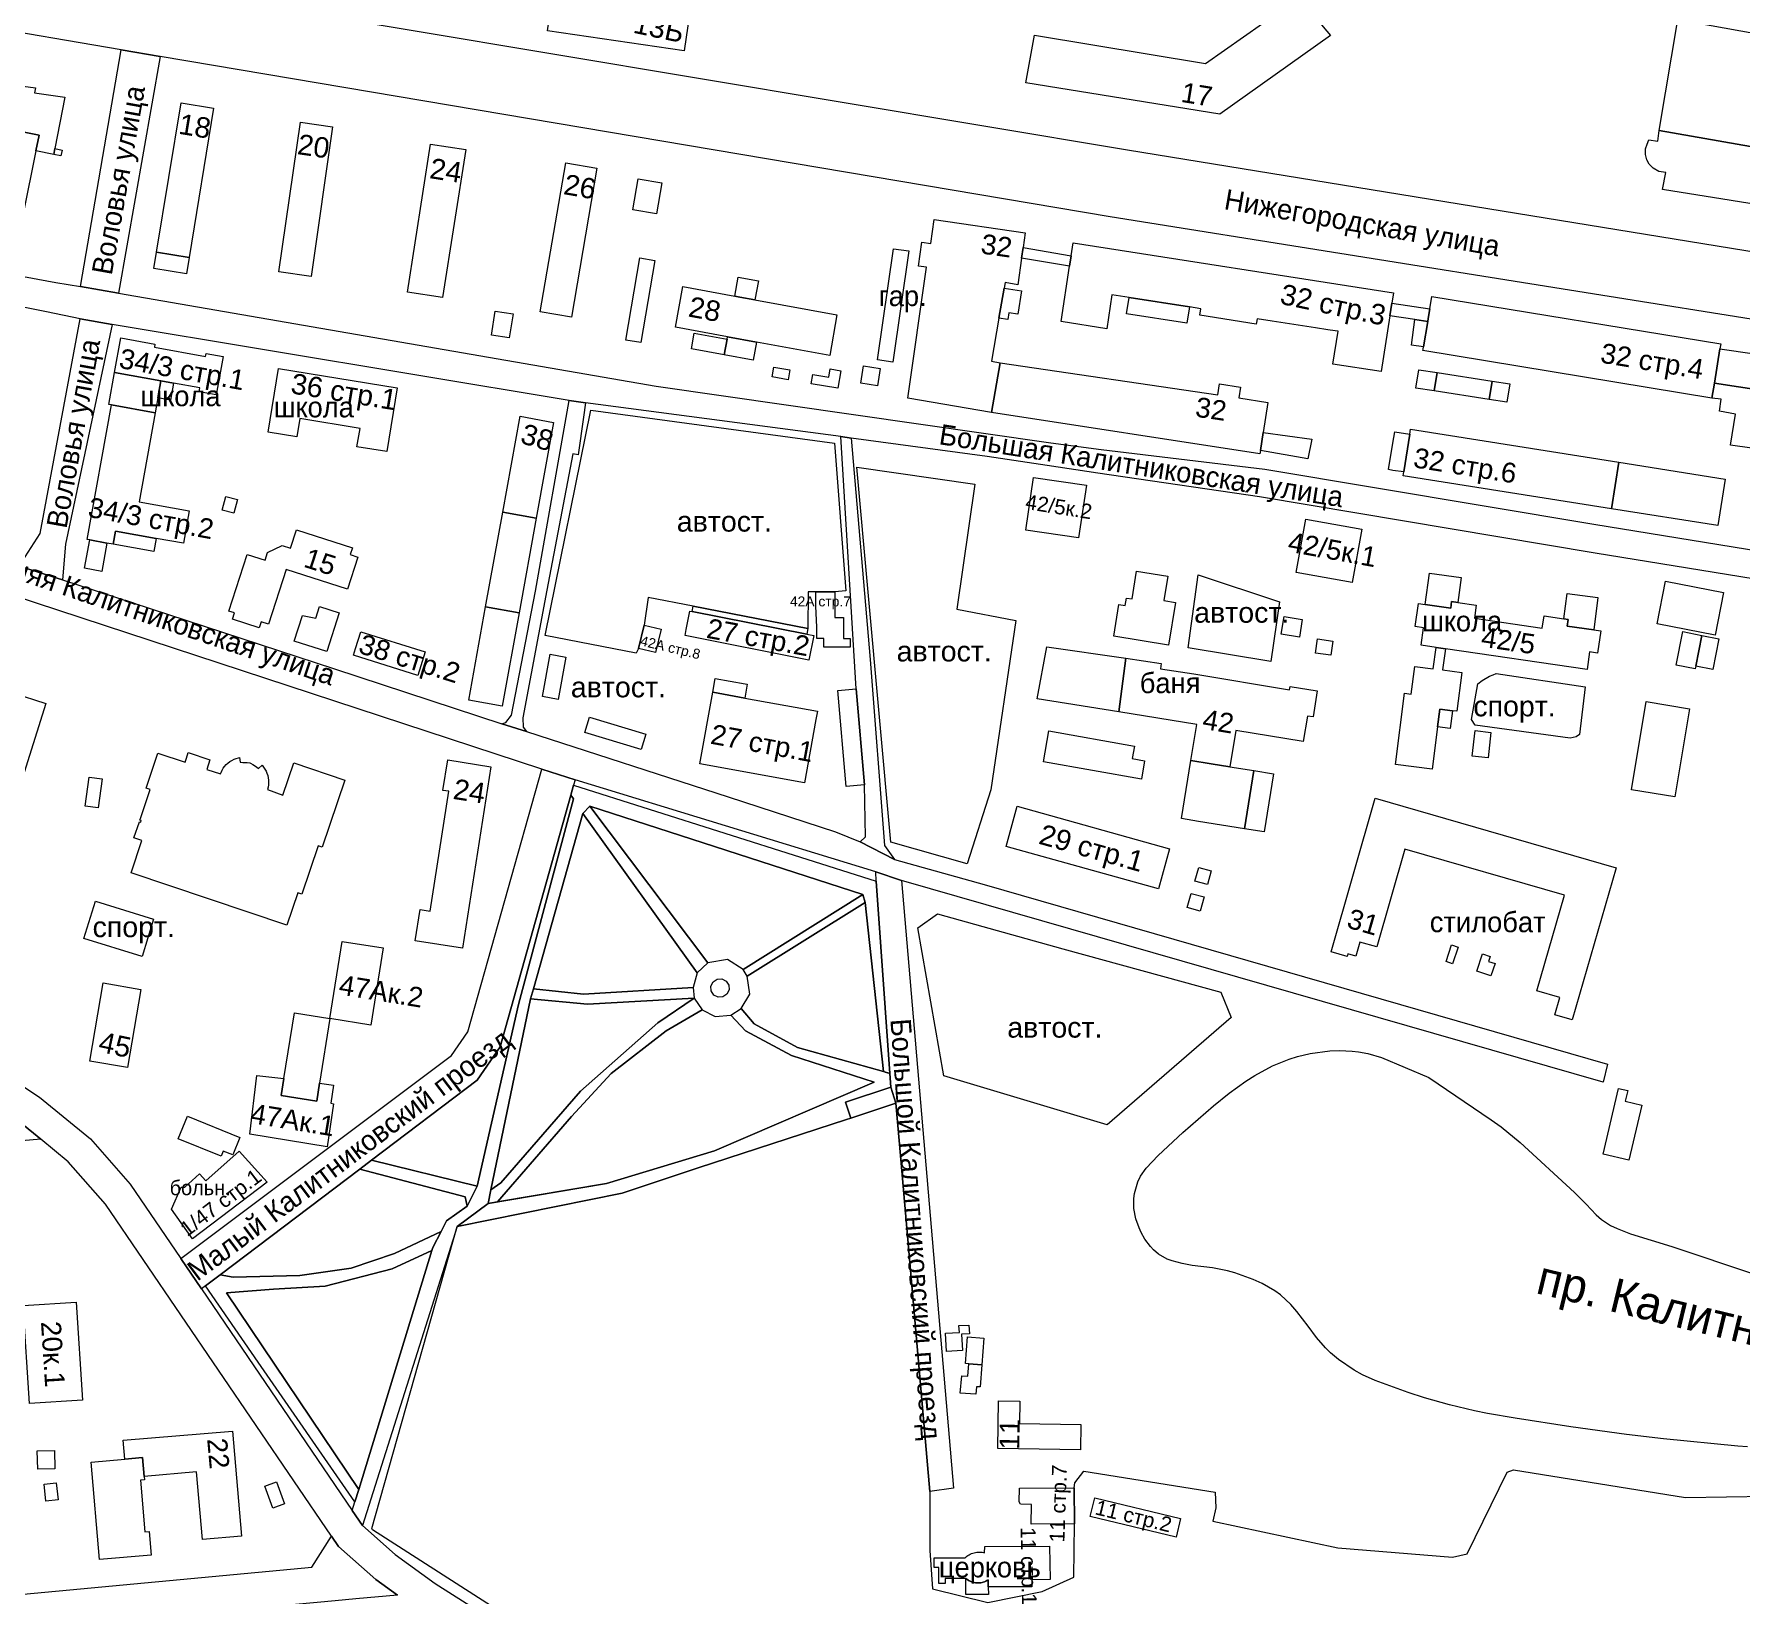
# Model space of a CAD drawing. Header units: metres. Extents: x 9999 to 15101, y 6965 to 11034.
# Drawn here: x 11639 to 12241, y 7349 to 7899 of the extents above; entities that cross this region are included whole.
import ezdxf
from ezdxf.enums import TextEntityAlignment as Align

# ---------------------------------------------------------------- set-up
doc = ezdxf.new("R2010")
doc.units = ezdxf.units.M
doc.header["$MEASUREMENT"] = 0
for name, color, linetype, lineweight in [('Слой 11', 7, 'Continuous', 0), ('Слой 14', 7, 'Continuous', 0), ('Слой 25', 7, 'Continuous', 0), ('Слой 26', 7, 'Continuous', 0), ('Слой 29', 7, 'Continuous', 0), ('Слой 3', 7, 'Continuous', 0), ('Слой 32', 7, 'Continuous', 0), ('Слой 4', 7, 'Continuous', 0), ('Слой 43', 7, 'Continuous', 0), ('Слой 47', 7, 'Continuous', 0), ('Слой 5', 7, 'Continuous', 0), ('Слой 50', 7, 'Continuous', 0), ('Слой 8', 7, 'Continuous', 0), ('Слой 9', 7, 'Continuous', 0)]:
    doc.layers.add(name, color=color, linetype=linetype, lineweight=lineweight)
doc.styles.add('Style-arial', font='arial.shx')
doc.styles.add('Style-d432', font='d432.shx')
doc.styles.add('Style-p131', font='p131.shx')

msp = doc.modelspace()

# ---------------------------------------------------------------- linework, layer by layer
at = {"layer": 'Слой 11', "color": 8, "linetype": 'Continuous', "lineweight": 0, "flags": 128}
msp.add_lwpolyline([(11865.65, 7303.13), (11758.43, 7371.86), (11758.14, 7372.3), (11788.28, 7478.86), (11846.4, 7490.56), (11873.28, 7499.52), (11925.55, 7516.53), (11927.06, 7517.03), (11942.9, 7522.38), (11944.25, 7507.85), (11954.91, 7385.37), (11954.94, 7364.6), (11955.84, 7351.04), (11975.36, 7346.24), (11994.56, 7350.08), (12005.76, 7355.2), (12005.92, 7373.99), (12005.82, 7386.72), (12006.08, 7388.48), (12009.22, 7392.61), (12055.59, 7385.14), (12055.85, 7379.64), (12054.78, 7374.93), (12098.85, 7365.54), (12139.27, 7362.21), (12144.49, 7363.46), (12158.54, 7392.23), (12160.83, 7393.06), (12221.46, 7383.28), (12250.34, 7383.72)], dxfattribs=at)
at = {"layer": 'Слой 14', "color": 8, "linetype": 'Continuous', "lineweight": 0, "flags": 128}
for points in [[(11835.42, 7766.7), (11921.34, 7755.16), (11925.3, 7703.09), (11921.44, 7702.72), (11914.72, 7702.72), (11912.08, 7702.69), (11911.92, 7689.76), (11871.44, 7697.6), (11855.64, 7700.63), (11854.14, 7690.89), (11852.25, 7682.73), (11851.34, 7681.03), (11819.33, 7687.33), (11835.42, 7766.7)], [(11929.21, 7746.68), (11970.8, 7740.68), (11964.46, 7696.57), (11985.3, 7692.56), (11976.48, 7632.83), (11968.07, 7606.77), (11941.23, 7614.39), (11929.21, 7746.68)], [(12049.57, 7708.66), (12078.24, 7699.1), (12075.23, 7678.15), (12046.03, 7682.98), (12049.57, 7708.66)], [(12001.88, 7576.8), (12057.53, 7561.55), (12061.25, 7552.61), (12017.44, 7514.73), (11959.91, 7532.04), (11950.76, 7584.16), (11957.63, 7589.08), (12001.88, 7576.8)]]:
    msp.add_lwpolyline(points, close=True, dxfattribs=at)
at = {"layer": 'Слой 25', "color": 8, "linetype": 'Continuous', "lineweight": 0, "flags": 128}
for points in [[(12342.56, 7783.2), (12018.56, 7834.88), (12018.56, 7834.88), (11683.49, 7891.53), (11669.76, 7893.85), (11617.28, 7902.72), (11386.24, 7948.16), (11379.7, 7949.35), (11367.92, 7951.49), (11358.08, 7953.28), (11032, 8017.28), (11037.12, 8040.96), (11475.3, 7954.72), (11486.75, 7952.47), (11619.2, 7926.4), (12024.64, 7858.56), (12425.34, 7793.28)], [(11060.47, 7935.37), (11373.1, 7865.97), (11385.57, 7863.2), (11468.48, 7844.8), (11646.71, 7811.83), (11655.38, 7810.41), (11668.79, 7808.04), (11858.44, 7775.23), (11997.66, 7755.21), (12015.34, 7752.84), (12073.11, 7746), (12189.16, 7726.55), (12306.95, 7707.44)], [(12306.08, 7697.44), (12189.6, 7716.32), (12071.2, 7736.16), (12014.13, 7744.57), (11996.32, 7747.2), (11975.14, 7750.4), (11975.14, 7750.4), (11927.17, 7756.85), (11923.57, 7757.45), (11833.46, 7769.33), (11827.78, 7770.14), (11666.63, 7796.97), (11655.27, 7799.02), (11643.44, 7801.38), (11558.3, 7818.42), (11387.33, 7851.67), (11373.91, 7854.51), (11244.94, 7884.48), (11231.21, 7887.64), (11215.75, 7891.27), (11205.97, 7893.64), (11185.46, 7897.9), (11076.04, 7920.78)], [(11633.78, 7711.75), (11649.06, 7706.92), (11692.55, 7692.69), (11745.03, 7675.52), (11803.94, 7656.15), (11812.65, 7653.46), (11883.78, 7630.37), (11921.63, 7617.99), (11930.36, 7614.53), (11942.47, 7608.29), (11974.11, 7599.46), (12193.89, 7536.15), (12192.42, 7529.77), (11944.92, 7600.93), (11935.85, 7603.88), (11829.86, 7636.39), (11818.08, 7640.19), (11631.28, 7701.53)], [(11612.8, 7543.04), (11640.96, 7524.48), (11658.88, 7509.76), (11672.96, 7493.76), (11690.77, 7467.6), (11698.11, 7456.82), (11751.21, 7378.68), (11754.88, 7373.44), (11766.4, 7363.2), (11780.48, 7352.96), (11854.08, 7306.24)], [(11767.16, 7348.83), (11759.57, 7354.35), (11746.41, 7366.02), (11743.95, 7369.64), (11664.25, 7486.74), (11651.1, 7501.69), (11641.43, 7509.63), (11634.35, 7515.45)]]:
    msp.add_lwpolyline(points, dxfattribs=at)
for points in [[(11655.38, 7810.41), (11669.76, 7893.85), (11683.49, 7891.53), (11668.79, 7808.04), (11655.38, 7810.41)], [(11641.22, 7723.2), (11655.27, 7799.02), (11666.63, 7796.97), (11650.1, 7719.45), (11649.06, 7706.92), (11633.78, 7711.75), (11641.22, 7723.2)], [(11930.36, 7614.53), (11932.25, 7616.28), (11931.84, 7634.56), (11928.96, 7668.48), (11923.57, 7757.45), (11927.17, 7756.85), (11933.95, 7678.8), (11938.95, 7613.22), (11942.47, 7608.29), (11930.36, 7614.53)], [(11795.31, 7530.47), (11758.02, 7502.22), (11753.91, 7499.1), (11704.61, 7461.82), (11701.39, 7459.31), (11699.55, 7457.92), (11698.11, 7456.82), (11690.77, 7467.6), (11786.24, 7539.2), (11792, 7547.52), (11818.08, 7640.19), (11829.86, 7636.39), (11829.33, 7634.48), (11828.35, 7631.02), (11803.4, 7542.16), (11795.31, 7530.47)], [(11935.85, 7603.88), (11944.92, 7600.93), (11963.27, 7386.56), (11954.91, 7385.37), (11944.25, 7507.85), (11942.9, 7522.38), (11941.21, 7528.02), (11940.86, 7532.84), (11936.07, 7600.64), (11935.85, 7603.88)], [(11633.79, 7515.82), (11634.35, 7515.45), (11641.43, 7509.63), (11473.92, 7495.04), (11466.24, 7498.24), (11463.04, 7497.92), (11391.68, 7465.92), (11343.35, 7451.9), (11340.18, 7458.75), (11388.8, 7472.64), (11462.08, 7505.6), (11467.2, 7506.24), (11474.56, 7502.4), (11593.92, 7512.16), (11633.79, 7515.82)], [(11736.96, 7358.72), (11743.95, 7369.64), (11746.41, 7366.02), (11759.57, 7354.35), (11767.16, 7348.83), (11752.54, 7347.54), (11745.27, 7346.87), (11629.58, 7336.15), (11406.36, 7315.48), (11399.53, 7330.44), (11409.28, 7328), (11736.96, 7358.72)]]:
    msp.add_lwpolyline(points, close=True, dxfattribs=at)
at = {"layer": 'Слой 26', "color": 8, "linetype": 'Continuous', "lineweight": 0, "flags": 128}
msp.add_lwpolyline([(11812.65, 7653.46), (11803.94, 7656.15), (11805.4, 7656.64), (11807.36, 7659.16), (11815.82, 7702.86), (11827.78, 7770.14), (11833.46, 7769.33), (11832.76, 7764.28), (11830.88, 7751.01), (11829.01, 7751.35), (11819.81, 7703.26), (11811.35, 7658.27), (11811.51, 7654.93), (11812.65, 7653.46)], close=True, dxfattribs=at)
at = {"layer": 'Слой 3', "color": 8, "linetype": 'Continuous', "lineweight": 0, "flags": 128}
for points in [[(11868.26, 7893.48), (11820.16, 7900.51), (11822.03, 7913.31), (11870.14, 7906.28), (11868.26, 7893.48)], [(11988.77, 7882.14), (11991.83, 7899.03), (12052.2, 7889.05), (12085.71, 7912.6), (12094.79, 7911.12), (12091.79, 7904.17), (12096.22, 7898.9), (12057.26, 7871.09), (11988.77, 7882.14)], [(12212.18, 7865.37), (12287.97, 7852.13), (12292.29, 7851.37), (12322, 7873.06), (12326.9, 7896.5), (12344.02, 7893.35), (12339.48, 7863.97), (12337.67, 7862.72), (12292.99, 7831.79), (12286.03, 7832.89), (12213.33, 7844.62), (12214.48, 7850.62), (12212.07, 7850.98), (12210.06, 7852.13), (12208.68, 7853.49), (12207.82, 7855.07), (12207.38, 7856.88), (12207.38, 7858.89), (12207.96, 7860.62), (12208.53, 7862.11), (12211.71, 7861.57), (12212.18, 7865.37)], [(11649.91, 7877.15), (11646.38, 7858.99), (11645.97, 7856.9), (11639.71, 7858.27), (11640.83, 7863.74), (11627.35, 7866.5), (11626.22, 7860.94), (11619.82, 7861.99), (11623.88, 7881.37), (11634.94, 7879.35), (11635.19, 7881.05), (11639.49, 7880.42), (11639.24, 7878.72), (11649.91, 7877.15)], [(11682.25, 7822.45), (11690.89, 7875.17), (11702.35, 7873.3), (11693.72, 7820.57), (11682.25, 7822.45)], [(11725.41, 7815.52), (11732.95, 7868.33), (11744.33, 7866.7), (11736.79, 7813.89), (11725.41, 7815.52)], [(11627.35, 7866.5), (11640.83, 7863.74), (11639.71, 7858.27), (11635.15, 7835.95), (11621.67, 7838.71), (11626.22, 7860.94), (11627.35, 7866.5)], [(11646.38, 7858.99), (11648.93, 7858.49), (11648.53, 7856.4), (11645.97, 7856.9), (11646.38, 7858.99)], [(11770.68, 7808.42), (11778.86, 7860.61), (11791.27, 7858.66), (11783.1, 7806.48), (11770.68, 7808.42)], [(11817.52, 7801.43), (11826.51, 7853.99), (11837.55, 7852.1), (11828.56, 7799.54), (11817.52, 7801.43)], [(11852.03, 7848.34), (11860.37, 7846.93), (11858.53, 7835.99), (11850.19, 7837.39), (11852.03, 7848.34)], [(11988.6, 7829.35), (11987.84, 7824.07), (11987.32, 7820.4), (11985.98, 7811.01), (11981.48, 7811.78), (11981.14, 7809.79), (11979.32, 7799.21), (11976.71, 7784.02), (11979.73, 7783.5), (11976.71, 7765.94), (11947.17, 7771.02), (11953.76, 7817.16), (11950.91, 7817.57), (11952.11, 7825.97), (11955.24, 7825.53), (11956.44, 7833.94), (11988.6, 7829.35)], [(12098.91, 7794.56), (12097.92, 7794.72), (12095.35, 7795.11), (12090.93, 7795.81), (12075.68, 7798.19), (12070.38, 7799.01), (12070.17, 7797.67), (12070.08, 7797.09), (12050.16, 7800.2), (12050.52, 7802.54), (12046.46, 7803.17), (12025.24, 7806.48), (12019.18, 7807.43), (12017.31, 7795.45), (12001.2, 7797.97), (12004.25, 7817.51), (12004.82, 7821.18), (12005.53, 7825.77), (12118.49, 7808.14), (12117.92, 7804.46), (12117.22, 7799.98), (12114.15, 7780.34), (12097.11, 7783), (12098.91, 7794.56)], [(11693.72, 7820.57), (11692.78, 7814.79), (11681.31, 7816.67), (11682.25, 7822.45), (11693.72, 7820.57)], [(11847.67, 7791.47), (11852.63, 7820.43), (11857.92, 7819.52), (11852.96, 7790.56), (11847.67, 7791.47)], [(11947.54, 7822.9), (11941.87, 7783.72), (11936.43, 7784.5), (11942.09, 7823.69), (11947.54, 7822.9)], [(12004.82, 7821.18), (12004.25, 7817.51), (11987.32, 7820.4), (11987.84, 7824.07), (12004.82, 7821.18)], [(11893.24, 7805.68), (11887.95, 7806.65), (11886.15, 7806.98), (11887.37, 7813.66), (11894.46, 7812.37), (11893.24, 7805.68)], [(11893.24, 7805.68), (11922.16, 7800.4), (11919.68, 7786.08), (11893.82, 7790.77), (11883.57, 7792.64), (11865.21, 7795.99), (11867.82, 7810.32), (11886.15, 7806.98), (11887.95, 7806.65), (11893.24, 7805.68)], [(11979.32, 7799.21), (11981.14, 7809.79), (11987.25, 7808.82), (11985.94, 7800.58), (11982.78, 7801.09), (11982.4, 7798.72), (11979.32, 7799.21)], [(12233.59, 7788.35), (12231.61, 7776.33), (12230.74, 7771.01), (12128.85, 7787.76), (12128.93, 7788.26), (12129.07, 7789.09), (12130.55, 7798.08), (12130.71, 7799.07), (12131.28, 7802.55), (12131.99, 7806.84), (12233.87, 7790.1), (12233.59, 7788.35)], [(11801.69, 7801.7), (11807.95, 7800.73), (11806.64, 7792.29), (11800.39, 7793.26), (11801.69, 7801.7)], [(12025.24, 7806.48), (12046.46, 7803.17), (12045.56, 7797.4), (12024.34, 7800.71), (12025.24, 7806.48)], [(12131.28, 7802.55), (12130.71, 7799.07), (12130.55, 7798.08), (12125.96, 7798.74), (12117.22, 7799.98), (12117.92, 7804.46), (12131.28, 7802.55)], [(12129.07, 7789.09), (12124.77, 7789.65), (12125.96, 7798.74), (12130.55, 7798.08), (12129.07, 7789.09)], [(11683.78, 7777.09), (11667.42, 7780.05), (11669.62, 7792.23), (11681.65, 7790.05), (11681.45, 7788.96), (11699.5, 7785.69), (11699.7, 7786.78), (11705.7, 7785.69), (11703.24, 7772.13), (11697.24, 7773.22), (11697.49, 7774.6), (11688.24, 7776.28), (11683.78, 7777.09)], [(11883.42, 7791.79), (11882.41, 7786.26), (11870.83, 7788.42), (11871.84, 7793.92), (11883.42, 7791.79)], [(11883.57, 7792.64), (11893.82, 7790.77), (11892.66, 7784.39), (11882.41, 7786.26), (11883.42, 7791.79), (11883.57, 7792.64)], [(11979.73, 7783.5), (12056.52, 7772.18), (12057.13, 7776.07), (12064.53, 7774.92), (12063.93, 7771.05), (12074.15, 7769.45), (12072.5, 7758.9), (12071.52, 7752.48), (12071.33, 7751.4), (11976.71, 7765.94), (11979.73, 7783.5)], [(12269.35, 7783.26), (12268.3, 7776.92), (12256.56, 7778.84), (12255.54, 7772.63), (12231.61, 7776.33), (12233.59, 7788.35), (12269.35, 7783.26)], [(11666.34, 7768.62), (11665.38, 7768.8), (11667.42, 7780.05), (11683.78, 7777.09), (11682.69, 7771.06), (11681.74, 7765.83), (11666.34, 7768.62)], [(11682.69, 7771.06), (11683.78, 7777.09), (11688.24, 7776.28), (11687.15, 7770.25), (11682.69, 7771.06)], [(11767.13, 7774.59), (11763.48, 7752.13), (11752.92, 7753.84), (11753.98, 7760.34), (11732.79, 7763.78), (11731.73, 7757.29), (11721.55, 7758.94), (11725.21, 7781.41), (11767.13, 7774.59)], [(11905.02, 7777.51), (11899.34, 7778.47), (11899.92, 7781.92), (11905.6, 7780.96), (11905.02, 7777.51)], [(11913.12, 7776.08), (11913.64, 7779.3), (11919.29, 7778.38), (11919.76, 7781.28), (11923.51, 7780.67), (11922.52, 7774.55), (11913.12, 7776.08)], [(11930.58, 7776.29), (11931.54, 7782.37), (11937.44, 7781.44), (11936.48, 7775.36), (11930.58, 7776.29)], [(12126.38, 7774.52), (12127.38, 7780.99), (12133.85, 7779.99), (12132.85, 7773.52), (12126.38, 7774.52)], [(12152.24, 7770.51), (12132.85, 7773.52), (12133.85, 7779.99), (12153.25, 7776.98), (12152.24, 7770.51)], [(12152.24, 7770.51), (12153.25, 7776.98), (12159.43, 7776.02), (12158.43, 7769.55), (12152.24, 7770.51)], [(12255.54, 7772.63), (12258.34, 7772.32), (12256.97, 7762.26), (12253.75, 7762.76), (12252.38, 7752.32), (12237.36, 7754.44), (12239.1, 7765.36), (12233.39, 7766.36), (12234.01, 7770.58), (12230.74, 7771.01), (12231.61, 7776.33), (12255.54, 7772.63)], [(11664.74, 7719.87), (11658.66, 7720.97), (11657.73, 7721.14), (11666.34, 7768.62), (11681.74, 7765.83), (11676.05, 7734.45), (11693.77, 7731.24), (11691.69, 7719.79), (11682.14, 7721.52), (11667.79, 7724.12), (11666.94, 7719.47), (11664.74, 7719.87)], [(11804.32, 7730.78), (11810.43, 7764.58), (11822.27, 7762.44), (11816.16, 7728.64), (11804.32, 7730.78)], [(12088.3, 7749.6), (12071.52, 7752.48), (12072.5, 7758.9), (12089.62, 7756.54), (12088.3, 7749.6)], [(12118.92, 7759.15), (12124.2, 7758.26), (12122.1, 7744.98), (12118.19, 7745.52), (12116.69, 7745.77), (12118.25, 7755.14), (12118.92, 7759.15)], [(12197.88, 7748.37), (12195.31, 7731.97), (12121.88, 7743.62), (12122.1, 7744.98), (12124.2, 7758.26), (12124.48, 7760), (12197.88, 7748.37)], [(12197.88, 7748.37), (12235.42, 7742.42), (12232.82, 7726.02), (12195.31, 7731.97), (12197.88, 7748.37)], [(11991.52, 7743.04), (12010.15, 7740.29), (12007.4, 7721.7), (11988.77, 7724.46), (11991.52, 7743.04)], [(11705.41, 7731.54), (11706.71, 7736.34), (11710.73, 7735.25), (11709.5, 7730.44), (11705.41, 7731.54)], [(11816.16, 7728.64), (11810.11, 7695.24), (11798.28, 7697.38), (11804.32, 7730.78), (11816.16, 7728.64)], [(11666.94, 7719.47), (11667.79, 7724.12), (11682.14, 7721.52), (11681.3, 7716.87), (11666.94, 7719.47)], [(11731.53, 7724.55), (11751.28, 7718.22), (11750.51, 7715.82), (11753.2, 7714.96), (11749.57, 7703.64), (11727.97, 7710.57), (11721.76, 7691.23), (11719.14, 7692.07), (11718.47, 7689.97), (11709.02, 7693), (11709.75, 7695.28), (11707.76, 7695.92), (11714.16, 7715.87), (11720.58, 7713.81), (11721.41, 7716.61), (11726.55, 7718.98), (11729.44, 7718.03), (11731.53, 7724.55)], [(12087.52, 7728.32), (12107.26, 7724.75), (12103.86, 7705.93), (12084.11, 7709.51), (12087.52, 7728.32)], [(11664.74, 7719.87), (11662.93, 7709.89), (11656.85, 7710.99), (11658.66, 7720.97), (11664.74, 7719.87)], [(12041.6, 7698.92), (12039.16, 7683.93), (12019.82, 7687.08), (12021.64, 7698.24), (12023.86, 7697.87), (12024.29, 7700.49), (12026.26, 7700.16), (12027.85, 7709.98), (12038.84, 7708.19), (12037.44, 7699.59), (12041.6, 7698.92)], [(12129.67, 7698.18), (12131.2, 7709.28), (12142.36, 7707.74), (12141.15, 7698.96), (12138.97, 7699.28), (12138.62, 7696.87), (12129.67, 7698.18)], [(12214.4, 7706.4), (12234.85, 7702.44), (12231.94, 7687.4), (12211.49, 7691.37), (12214.4, 7706.4)], [(11917.6, 7686.24), (11915.04, 7686.24), (11915.04, 7690.24), (11914.72, 7697.6), (11914.72, 7702.72), (11921.44, 7702.72), (11921.44, 7693.6), (11924.48, 7693.6), (11924.48, 7686.24), (11926.88, 7686.24), (11926.88, 7683.2), (11917.6, 7683.2), (11917.6, 7686.24)], [(12128.16, 7683.84), (12129.07, 7690.04), (12126.05, 7690.48), (12127.22, 7698.53), (12129.67, 7698.18), (12138.62, 7696.87), (12138.97, 7699.28), (12141.15, 7698.96), (12147.65, 7698.01), (12146.97, 7693.38), (12170.94, 7689.88), (12171.57, 7694.19), (12178.54, 7693.17), (12180, 7692.96), (12179.66, 7690.61), (12189.1, 7689.23), (12191.53, 7688.88), (12190.39, 7681.07), (12187.6, 7681.48), (12186.7, 7675.32), (12136.85, 7682.57), (12133.51, 7683.06), (12128.16, 7683.84)], [(12178.54, 7693.17), (12179.68, 7702.08), (12190.57, 7700.68), (12189.1, 7689.23), (12179.66, 7690.61), (12180, 7692.96), (12178.54, 7693.17)], [(11742.24, 7681.66), (11730.82, 7685.32), (11733.71, 7694.33), (11738.38, 7693.36), (11739.7, 7697.49), (11746.61, 7695.28), (11742.24, 7681.66)], [(11810.11, 7695.24), (11804.17, 7662.39), (11792.33, 7664.53), (11798.28, 7697.38), (11810.11, 7695.24)], [(11914, 7687.28), (11912.29, 7678.64), (11868.6, 7687.28), (11869.01, 7689.36), (11870.19, 7695.33), (11870.31, 7695.92), (11871.08, 7695.77), (11911.53, 7687.77), (11914, 7687.28)], [(11911.53, 7687.77), (11871.08, 7695.77), (11871.44, 7697.6), (11911.92, 7689.76), (11911.53, 7687.77)], [(12079.85, 7693.95), (12086.3, 7692.9), (12085.25, 7686.7), (12078.85, 7687.75), (12079.85, 7693.95)], [(11754.29, 7688.6), (11776.97, 7681.51), (11774.38, 7673.21), (11751.63, 7680.3), (11752.37, 7682.67), (11754.29, 7688.6)], [(11854.14, 7690.89), (11860.14, 7689.56), (11858.21, 7681.31), (11852.25, 7682.73), (11854.14, 7690.89)], [(12220.48, 7688.64), (12227.22, 7687.29), (12225.06, 7676.49), (12224.89, 7675.51), (12218.12, 7676.82), (12220.48, 7688.64)], [(12227.22, 7687.29), (12233.16, 7686.05), (12231.12, 7675.28), (12225.06, 7676.49), (12227.22, 7687.29)], [(11821.04, 7680.7), (11826.56, 7679.69), (11823.82, 7664.74), (11818.3, 7665.75), (11821.04, 7680.7)], [(12024.02, 7679.26), (12021.55, 7660.35), (11992.78, 7664.96), (11996.23, 7683.34), (12024.02, 7679.26)], [(12090.9, 7681.1), (12091.65, 7686.1), (12097.1, 7685.3), (12096.3, 7680.3), (12090.9, 7681.1)], [(12135.77, 7675.15), (12142.58, 7674.28), (12140.83, 7660.57), (12139.23, 7660.77), (12134.76, 7661.34), (12133.96, 7655.07), (12132.05, 7640.12), (12119.15, 7641.77), (12122.37, 7666.91), (12124.71, 7666.61), (12125.96, 7676.4), (12132.42, 7675.58), (12133.51, 7683.06), (12136.85, 7682.57), (12135.77, 7675.15)], [(12024.02, 7679.26), (12036.58, 7677.42), (12036.28, 7675.51), (12048.05, 7673.71), (12081.83, 7668.17), (12082, 7669.29), (12091.59, 7667.74), (12090.1, 7658.55), (12088.1, 7658.87), (12086.65, 7649.89), (12062.82, 7653.73), (12060.77, 7641.01), (12054.16, 7642.08), (12047, 7643.23), (12049.05, 7655.94), (12021.55, 7660.35), (12024.02, 7679.26)], [(11889.69, 7665.24), (11878.4, 7667.29), (11879.29, 7672.17), (11889.86, 7670.24), (11890.57, 7670.11), (11889.69, 7665.24)], [(11925.43, 7634.02), (11922.55, 7667.94), (11928.96, 7668.48), (11931.84, 7634.56), (11925.43, 7634.02)], [(11602.74, 7575.6), (11631.56, 7667.03), (11643.21, 7663.35), (11614.39, 7571.93), (11602.74, 7575.6)], [(11889.69, 7665.24), (11915.28, 7660.58), (11914.75, 7657.67), (11910.69, 7635.35), (11873.81, 7642.05), (11878.4, 7667.29), (11889.69, 7665.24)], [(12202.43, 7632.9), (12207.59, 7663.98), (12222.84, 7661.45), (12217.68, 7630.37), (12202.43, 7632.9)], [(11834.88, 7658.52), (11854.84, 7652.44), (11853.19, 7647.04), (11833.23, 7653.12), (11834.88, 7658.52)], [(12133.96, 7655.07), (12134.76, 7661.34), (12139.23, 7660.77), (12138.42, 7654.5), (12133.96, 7655.07)], [(12029.53, 7636.65), (11994.98, 7642.76), (11996.91, 7653.63), (12027.06, 7648.29), (12026.28, 7643.86), (12030.67, 7643.09), (12029.53, 7636.65)], [(12146.24, 7644.76), (12147.2, 7653.72), (12152.8, 7653.12), (12151.84, 7644.16), (12146.24, 7644.76)], [(11728.23, 7585.15), (11673.27, 7603.61), (11677.09, 7614.99), (11674.25, 7615.94), (11676.16, 7621.58), (11676.65, 7621.41), (11676.84, 7621.98), (11676.35, 7622.14), (11676.65, 7623.1), (11679.98, 7633.01), (11678.55, 7633.48), (11682.69, 7645.79), (11692.27, 7642.57), (11692.77, 7644.06), (11693.41, 7645.97), (11701.07, 7643.4), (11699.93, 7640), (11704.79, 7638.52), (11704.96, 7638.98), (11705.32, 7639.73), (11705.75, 7640.45), (11706.25, 7641.12), (11706.81, 7641.74), (11707.42, 7642.31), (11708.09, 7642.81), (11708.8, 7643.25), (11709.55, 7643.62), (11710.34, 7643.92), (11711.14, 7644.14), (11711.44, 7644.2), (11711.76, 7642.6), (11712.69, 7642.54), (11714.21, 7642.45), (11715.14, 7642.39), (11715.41, 7642.3), (11716.19, 7641.78), (11717.45, 7640.94), (11718.23, 7640.42), (11719.45, 7641.5), (11719.97, 7640.87), (11720.43, 7640.2), (11720.84, 7639.47), (11721.17, 7638.71), (11721.43, 7637.91), (11721.61, 7637.1), (11721.72, 7636.27), (11721.74, 7635.43), (11721.68, 7634.6), (11721.55, 7633.77), (11721.33, 7632.97), (11726.77, 7630.98), (11730.59, 7642.36), (11748.58, 7636.32), (11740.58, 7612.65), (11739.21, 7613.12), (11733.48, 7596.05), (11732.05, 7596.53), (11728.23, 7585.15)], [(11790.09, 7576.99), (11773.43, 7579.59), (11775.15, 7590.64), (11778.74, 7590.08), (11785.33, 7632.34), (11783.24, 7632.67), (11784.91, 7643.38), (11800.07, 7641.02), (11790.09, 7576.99)], [(12047, 7643.23), (12054.16, 7642.08), (12060.77, 7641.01), (12069.25, 7639.65), (12065.94, 7619.12), (12049.7, 7621.74), (12043.69, 7622.7), (12047, 7643.23)], [(12072.83, 7618.01), (12065.94, 7619.12), (12069.25, 7639.65), (12076.13, 7638.54), (12072.83, 7618.01)], [(11657.07, 7627.12), (11658.47, 7637.37), (11663.07, 7636.72), (11661.67, 7626.47), (11657.07, 7627.12)], [(11985.76, 7627.04), (12039.49, 7612.05), (12035.54, 7597.91), (11981.81, 7612.9), (11985.76, 7627.04)], [(12112.04, 7629.89), (12196.94, 7605.4), (12181.47, 7551.76), (12175.4, 7553.52), (12177.14, 7559.57), (12169.03, 7561.91), (12178.77, 7595.7), (12122.48, 7611.93), (12112.53, 7577.43), (12106.61, 7579.14), (12105.18, 7574.19), (12102.4, 7574.99), (12102.14, 7574.08), (12096.42, 7575.72), (12112.04, 7629.89)], [(12049.78, 7605.49), (12054.17, 7604.28), (12052.84, 7599.46), (12048.45, 7600.68), (12049.78, 7605.49)], [(12047.09, 7596.31), (12051.68, 7595.07), (12050.33, 7590.1), (12045.74, 7591.34), (12047.09, 7596.31)], [(11743.37, 7552.19), (11747.74, 7579.39), (11762.13, 7577.08), (11757.76, 7549.88), (11743.37, 7552.19)], [(12139.31, 7571.54), (12137.05, 7572.27), (12138.95, 7578.14), (12141.21, 7577.41), (12139.31, 7571.54)], [(12149.85, 7575.02), (12152.58, 7574.13), (12151.99, 7572.35), (12154.26, 7571.6), (12152.82, 7567.24), (12147.84, 7568.88), (12149.85, 7575.02)], [(11658.74, 7537.16), (11663.44, 7564.73), (11676.72, 7562.47), (11672.02, 7534.89), (11658.74, 7537.16)], [(11738.7, 7523.09), (11726.2, 7525.1), (11727.16, 7531.07), (11730.87, 7554.2), (11743.37, 7552.19), (11739.72, 7529.44), (11738.7, 7523.09)], [(11738.7, 7523.09), (11739.72, 7529.44), (11744.62, 7528.65), (11743.64, 7522.3), (11744.62, 7522.15), (11742.41, 7506.9), (11715.12, 7511.45), (11717.58, 7532.16), (11727.16, 7531.07), (11726.2, 7525.1), (11738.7, 7523.09)], [(11925.18, 7522.7), (11941.21, 7528.02), (11942.9, 7522.38), (11927.06, 7517.03), (11925.18, 7522.7)], [(12197.76, 7527.52), (12201.05, 7526.76), (12200.19, 7523.03), (12205.99, 7521.69), (12201.5, 7502.3), (12192.41, 7504.4), (12197.76, 7527.52)], [(11693.12, 7517.78), (11711.6, 7510.27), (11709.08, 7504.08), (11705.71, 7505.45), (11704.96, 7503.61), (11689.85, 7509.74), (11693.12, 7517.78)], [(11721.19, 7494.51), (11694.9, 7474.55), (11687.45, 7484.95), (11690.88, 7492.77), (11692.17, 7492.77), (11697.34, 7497.43), (11699.62, 7494.91), (11711.32, 7505.46), (11721.19, 7494.51)], [(11637.48, 7416.45), (11635.24, 7451.01), (11653.84, 7452.22), (11656.08, 7417.65), (11637.48, 7416.45)], [(11960.84, 7434.75), (11960.46, 7441.22), (11965.36, 7441.51), (11965.22, 7443.88), (11968.74, 7444.08), (11968.92, 7441.04), (11966.16, 7440.88), (11966.5, 7435.08), (11960.84, 7434.75)], [(11973.26, 7430.1), (11968.68, 7430.41), (11967.5, 7430.55), (11968.24, 7439.97), (11974, 7439.52), (11973.26, 7430.1)], [(11973.26, 7430.1), (11972.65, 7422.27), (11971.41, 7422.36), (11971.2, 7419.66), (11965.69, 7420.09), (11966.17, 7426.18), (11968.34, 7426.01), (11968.68, 7430.41), (11973.26, 7430.1)], [(11979.19, 7417.33), (11986.67, 7417.2), (11986.54, 7409.38), (12008.2, 7409.01), (12008.05, 7400.08), (11978.9, 7400.58), (11979.19, 7417.33)], [(11677.33, 7397.34), (11671.05, 7396.8), (11670.48, 7403.5), (11709.02, 7406.61), (11712.2, 7369.62), (11698.39, 7368.43), (11696.33, 7392.32), (11677.89, 7390.73), (11677.33, 7397.34)], [(11640.32, 7393.29), (11640.16, 7399.69), (11646.24, 7399.84), (11646.4, 7393.44), (11640.32, 7393.29)], [(11671.05, 7396.8), (11677.33, 7397.34), (11677.89, 7390.73), (11678, 7389.54), (11676.55, 7389.41), (11678.11, 7371.2), (11679.65, 7371.33), (11680.37, 7362.97), (11662.09, 7361.4), (11659.14, 7395.77), (11671.05, 7396.8)], [(11643.21, 7381.95), (11642.57, 7388.03), (11646.88, 7388.48), (11647.52, 7382.4), (11643.21, 7381.95)], [(11720.37, 7387.24), (11724.51, 7388.78), (11727.4, 7381.01), (11723.26, 7379.47), (11720.37, 7387.24)], [(11986.56, 7386.56), (12005.82, 7386.72), (12005.92, 7373.99), (11990.62, 7373.91), (11990.75, 7380.8), (11986.88, 7380.96), (11986.4, 7381.76), (11986.56, 7386.56)], [(12041.76, 7369.26), (12011.52, 7376.62), (12013.12, 7383.2), (12043.36, 7375.84), (12041.76, 7369.26)]]:
    msp.add_lwpolyline(points, close=True, dxfattribs=at)
at = {"layer": 'Слой 32', "color": 8, "linetype": 'Continuous', "lineweight": 0, "flags": 128}
msp.add_lwpolyline([(12243.3, 7401.13), (12239.94, 7401.36), (12213.68, 7403.98), (12200.58, 7405.51), (12180.95, 7408.14), (12161.34, 7411.21), (12151.55, 7412.92), (12147.05, 7413.8), (12138.16, 7415.9), (12129.4, 7418.41), (12123.6, 7420.29), (12112.05, 7424.48), (12107.47, 7426.57), (12104.56, 7428.21), (12099.01, 7431.94), (12096.19, 7434.28), (12094.47, 7436), (12091.31, 7439.74), (12088.35, 7443.68), (12084.36, 7448.91), (12082.21, 7451.37), (12078.65, 7454.72), (12076.65, 7456.17), (12072.11, 7458.73), (12068.96, 7460.13), (12062.49, 7462.51), (12059.91, 7463.26), (12054.62, 7464.22), (12047.45, 7465.13), (12043.89, 7465.76), (12040.37, 7466.71), (12038.64, 7467.36), (12035.6, 7469.07), (12033.85, 7470.58), (12032.78, 7471.75), (12030.82, 7474.44), (12029.48, 7476.76), (12028.73, 7478.34), (12027.58, 7481.55), (12026.89, 7485.18), (12026.85, 7488.74), (12027.09, 7490.47), (12028.3, 7494.59), (12029.25, 7496.6), (12031.19, 7499.42), (12035.41, 7503.94), (12044.21, 7511.99), (12054.93, 7521.39), (12060.46, 7525.84), (12066.38, 7530.09), (12069.55, 7532.12), (12075.79, 7535.49), (12081.61, 7537.83), (12084.59, 7538.76), (12089.11, 7539.85), (12095.95, 7540.76), (12099.37, 7540.88), (12103.89, 7540.68), (12106.12, 7540.42), (12109.43, 7539.83), (12114.26, 7538.46), (12130.92, 7531.42), (12130.92, 7531.42), (12152.9, 7516.51), (12156.43, 7513.99), (12163.16, 7508.51), (12182.34, 7490.79), (12186.38, 7486.69), (12189.91, 7482.99), (12191.82, 7481.31), (12195.01, 7479.23), (12197.33, 7478.13), (12202.08, 7476.28), (12216.62, 7471.77), (12274.59, 7452.44)], dxfattribs=at)
at = {"layer": 'Слой 4', "color": 8, "linetype": 'Continuous', "lineweight": 0, "flags": 128}
for points in [[(11968.01, 7354.44), (11967.65, 7354.74), (11960.33, 7354.74), (11960.33, 7352.94), (11958.13, 7352.94), (11958.13, 7358.55), (11956.52, 7358.55), (11956.52, 7361.96), (11967.25, 7361.96), (11967.6, 7362.28), (11967.98, 7362.57), (11968.37, 7362.84), (11968.77, 7363.09), (11969.19, 7363.3), (11969.63, 7363.49), (11970.07, 7363.65), (11970.53, 7363.79), (11970.99, 7363.89), (11971.46, 7363.96), (11971.93, 7364.01), (11972.4, 7364.02), (11972.87, 7364), (11973.34, 7363.95), (11973.81, 7363.88), (11974.27, 7363.77), (11974.33, 7365.97), (11997.19, 7366.06), (11997.42, 7354.32), (11990.92, 7354.24), (11990.92, 7351.73), (11975.48, 7351.73), (11975.48, 7354.24), (11975.08, 7353.99), (11974.67, 7353.77), (11974.24, 7353.57), (11973.8, 7353.42), (11973.34, 7353.29), (11972.88, 7353.2), (11972.42, 7353.15), (11971.95, 7353.12), (11971.48, 7353.14), (11971.01, 7353.18), (11970.55, 7353.26), (11970.09, 7353.38), (11969.65, 7353.53), (11969.22, 7353.71), (11968.8, 7353.92), (11968.4, 7354.17), (11968.01, 7354.44)], [(11968.01, 7354.44), (11968.4, 7354.17), (11968.8, 7353.92), (11969.22, 7353.71), (11969.65, 7353.53), (11970.09, 7353.38), (11970.55, 7353.26), (11971.01, 7353.18), (11971.48, 7353.14), (11971.95, 7353.12), (11972.42, 7353.15), (11972.88, 7353.2), (11973.34, 7353.29), (11973.8, 7353.42), (11974.24, 7353.57), (11974.67, 7353.77), (11975.08, 7353.99), (11975.48, 7354.24), (11975.48, 7351.73), (11975.58, 7349.04), (11967.65, 7349.04), (11967.65, 7354.74), (11968.01, 7354.44)]]:
    msp.add_lwpolyline(points, close=True, dxfattribs=at)
at = {"layer": 'Слой 43', "color": 8, "linetype": 'Continuous', "lineweight": 0, "flags": 128}
msp.add_lwpolyline([(12287.97, 7852.13), (12212.18, 7865.37), (12218.68, 7904.49), (12246.87, 7899.49), (12255.05, 7898.11), (12284.88, 7894.38), (12285.24, 7891.79), (12286.37, 7889.43), (12288.18, 7887.54), (12290.49, 7886.31), (12293.06, 7885.85), (12295.65, 7886.2), (12298.01, 7887.34), (12299.9, 7889.15), (12301.13, 7891.45), (12301.27, 7892.19), (12306.39, 7891.14), (12307.9, 7899.79), (12314.5, 7898.81), (12319.79, 7895.14), (12321.29, 7890.54), (12318.07, 7873.75), (12288.52, 7852.48), (12287.97, 7852.13)], close=True, dxfattribs=at)
at = {"layer": 'Слой 47', "color": 8, "linetype": 'Continuous', "lineweight": 0, "flags": 128}
for points in [[(11795.29, 7493.04), (11758.04, 7502.2), (11795.31, 7530.47), (11803.4, 7542.16), (11828.35, 7631.02), (11829.25, 7629.73), (11809.87, 7557.16), (11795.29, 7493.04)], [(11931.36, 7595.98), (11889.05, 7569.43), (11883.56, 7573.05), (11876.68, 7571.8), (11835.05, 7627.05), (11931.36, 7595.98)], [(11832.79, 7560.77), (11815.11, 7562.67), (11832.62, 7624.45), (11872.93, 7568.32), (11871.5, 7563.19), (11832.79, 7560.77)], [(11938.55, 7533.49), (11908.23, 7542.02), (11893.01, 7550.37), (11888.43, 7555.72), (11891.42, 7560.8), (11890.55, 7567.1), (11932.13, 7593.09), (11938.55, 7533.49)], [(11881.98, 7559.83), (11880.27, 7559.72), (11878.75, 7560.49), (11877.81, 7561.91), (11877.71, 7563.62), (11878.47, 7565.14), (11879.89, 7566.08), (11881.6, 7566.18), (11883.12, 7565.42), (11884.06, 7564), (11884.17, 7562.29), (11883.4, 7560.77), (11881.98, 7559.83)], [(11831.75, 7526.57), (11803.6, 7494.24), (11800.07, 7491.73), (11814.13, 7559.14), (11834.25, 7557.23), (11871.86, 7559.42), (11859.03, 7550.66), (11831.75, 7526.57)], [(11879.04, 7505.53), (11840.89, 7494.06), (11802.48, 7487.59), (11828.62, 7517.6), (11842.59, 7532.83), (11861.97, 7547.84), (11874.69, 7555.26), (11879.18, 7552.94), (11884.71, 7553.33), (11889.88, 7547.86), (11906.14, 7539.1), (11935.33, 7529.72), (11879.04, 7505.53)], [(11750.9, 7464.12), (11732.76, 7461.62), (11709.21, 7460.99), (11704.61, 7461.82), (11753.91, 7499.1), (11791.12, 7489.28), (11791.76, 7486.02), (11784.46, 7480.8), (11782.57, 7477.1), (11766.12, 7469.33), (11750.9, 7464.12)], [(11753.54, 7386.1), (11706.92, 7455.43), (11723.53, 7456.74), (11741.67, 7457.79), (11765.34, 7463.93), (11779.36, 7470.41), (11753.54, 7386.1)]]:
    msp.add_lwpolyline(points, close=True, dxfattribs=at)
at = {"layer": 'Слой 5', "color": 8, "linetype": 'Continuous', "lineweight": 0, "flags": 128}
for points in [[(12154.72, 7673.92), (12186.08, 7669.12), (12184, 7652.32), (12182.88, 7651.52), (12180.8, 7651.04), (12147.2, 7655.68), (12145.92, 7657.6), (12148.16, 7670.24), (12149.76, 7671.36), (12152.32, 7672.96), (12153.6, 7673.44), (12154.72, 7673.92)], [(11660.67, 7593.53), (11681.15, 7587.22), (11677.1, 7574.08), (11656.63, 7580.38), (11660.67, 7593.53)]]:
    msp.add_lwpolyline(points, close=True, dxfattribs=at)
at = {"layer": 'Слой 50', "color": 8, "linetype": 'Continuous', "lineweight": 0, "flags": 128}
for points in [[(11799.2, 7486.97), (11788.28, 7478.86), (11754.88, 7373.44), (11751.21, 7378.68), (11752.19, 7381.69), (11753.54, 7386.1), (11779.36, 7470.41), (11779.67, 7471.42), (11782.57, 7477.1), (11784.46, 7480.8), (11791.76, 7486.02), (11795.29, 7493.04), (11809.87, 7557.16), (11829.25, 7629.73), (11828.35, 7631.02), (11829.33, 7634.48), (11936.07, 7600.64), (11940.86, 7532.84), (11938.55, 7533.49), (11932.13, 7593.09), (11931.36, 7595.98), (11835.05, 7627.05), (11832.55, 7624.55), (11832.62, 7624.45), (11815.11, 7562.67), (11814.13, 7559.14), (11800.07, 7491.73), (11799.2, 7486.97)], [(11872.93, 7568.32), (11832.62, 7624.45), (11832.55, 7624.55), (11835.05, 7627.05), (11876.68, 7571.8), (11872.93, 7568.32)], [(11932.13, 7593.09), (11890.55, 7567.1), (11889.05, 7569.43), (11931.36, 7595.98), (11932.13, 7593.09)], [(11834.25, 7557.23), (11814.13, 7559.14), (11815.11, 7562.67), (11832.79, 7560.77), (11871.5, 7563.19), (11871.86, 7559.42), (11834.25, 7557.23)], [(11935.33, 7529.72), (11906.14, 7539.1), (11889.88, 7547.86), (11884.71, 7553.33), (11888.43, 7555.72), (11893.01, 7550.37), (11908.23, 7542.02), (11938.55, 7533.49), (11939.23, 7533.3), (11940.86, 7532.84), (11941.21, 7528.02), (11925.18, 7522.7), (11927.06, 7517.03), (11925.55, 7516.53), (11873.28, 7499.52), (11846.4, 7490.56), (11788.28, 7478.86), (11799.2, 7486.97), (11840.89, 7494.06), (11879.04, 7505.53), (11935.33, 7529.72)], [(11874.69, 7555.26), (11861.97, 7547.84), (11842.59, 7532.83), (11828.62, 7517.6), (11802.48, 7487.59), (11799.2, 7486.97), (11800.07, 7491.73), (11803.6, 7494.24), (11831.75, 7526.57), (11859.03, 7550.66), (11871.86, 7559.42), (11874.69, 7555.26)], [(11791.12, 7489.28), (11753.91, 7499.1), (11758.04, 7502.2), (11795.29, 7493.04), (11791.76, 7486.02), (11791.12, 7489.28)], [(11718.07, 7430.99), (11699.55, 7457.92), (11701.39, 7459.31), (11704.61, 7461.82), (11709.21, 7460.99), (11732.76, 7461.62), (11750.9, 7464.12), (11766.12, 7469.33), (11782.57, 7477.1), (11779.67, 7471.42), (11779.36, 7470.41), (11765.34, 7463.93), (11741.67, 7457.79), (11723.53, 7456.74), (11706.92, 7455.43), (11753.54, 7386.1), (11752.19, 7381.69), (11718.07, 7430.99)]]:
    msp.add_lwpolyline(points, close=True, dxfattribs=at)

# ---------------------------------------------------------------- texts
at = {"layer": 'Слой 14', "color": 8, "linetype": 'Continuous', "lineweight": 0, "style": 'Style-arial'}
for p in [(11865.71, 7723.92), (12048.17, 7691.79), (11943.23, 7678.13), (11828.34, 7665.48), (11982.25, 7545.46)]:
    msp.add_text('автост.', height=7.2, dxfattribs=at).set_placement(p)
at = {"layer": 'Слой 29', "color": 8, "linetype": 'Continuous', "lineweight": 0, "style": 'Style-p131'}
for s, rotation, p in [('Воловья улица', 79.9, (11666.4, 7814.1)), ('Нижегородская улица', 350.2, (12058.4, 7837.69)), ('Воловья улица', 79.8, (11650.44, 7724.73)), ('Большая Калитниковская улица', 351.1, (11957.88, 7754.78)), ('Средняя Калитниковская улица', 341.3, (11608.85, 7715.21)), ('Большой Калитниковский проезд', 274.2, (11941, 7551.9)), ('Малый Калитниковский проезд', 37, (11696.61, 7459.34))]:
    msp.add_text(s, height=7.2, rotation=rotation, dxfattribs=at).set_placement(p)
at = {"layer": 'Слой 32', "color": 8, "linetype": 'Continuous', "lineweight": 0, "style": 'Style-d432'}
msp.add_text('пр. Калитниковский', height=12, rotation=346.4, dxfattribs=at).set_placement((12168.22, 7455.43))
at = {"layer": 'Слой 5', "color": 8, "linetype": 'Continuous', "lineweight": 0, "style": 'Style-arial'}
for p in [(12146.61, 7658.77), (11659.67, 7580.9)]:
    msp.add_text('спорт.', height=7.2, dxfattribs=at).set_placement(p)
at = {"layer": 'Слой 8', "color": 8, "linetype": 'Continuous', "lineweight": 0, "style": 'Style-p131'}
for s, p in [('гар.', (11936.93, 7803.45)), ('школа', (11676.53, 7768.15)), ('школа', (11723.54, 7764.22)), ('школа', (12128.52, 7688.73)), ('баня', (12028.97, 7666.95)), ('стилобат', (12131.25, 7582.64)), ('церковь', (11958.14, 7355.09))]:
    msp.add_text(s, height=7.2, dxfattribs=at).set_placement(p)
msp.add_text('больн.', height=5.25, dxfattribs=at).set_placement((11697.61, 7492.52), align=Align.MIDDLE_CENTER)
at = {"layer": 'Слой 9', "color": 8, "linetype": 'Continuous', "lineweight": 0, "style": 'Style-arial'}
for s, height, rotation, p in [('13Б', 7.2, 348, (11851.46, 7906.97)), ('18', 7.2, 350.7, (11690.84, 7871.39)), ('20', 7.2, 351.8, (11732.61, 7864.21)), ('24', 7.2, 351.1, (11779.32, 7855.73)), ('26', 7.2, 350.2, (11826.66, 7850.08)), ('28', 7.2, 349.6, (11870.74, 7806.92)), ('32 стр.3', 7.2, 348, (12079.56, 7811.39)), ('36 стр.1', 7.2, 350.7, (11730.4, 7779.85)), ('38', 7.2, 344, (11812.12, 7762.17)), ('42/5к.2', 5.25, 351, (11989.21, 7737.13)), ('24', 7.2, 351.1, (11787.61, 7636.81)), ('29 стр.1', 7.2, 344.4, (11994.89, 7620.87)), ('45', 7.2, 348, (11662.87, 7547.64))]:
    msp.add_text(s, height=height, rotation=rotation, dxfattribs=at).set_placement(p, align=Align.TOP_LEFT)
for s, height, rotation, p in [('17', 7, 350.8, (12043.21, 7875.52)), ('32 стр.4', 7, 350.6, (12191.1, 7783.59)), ('34/3 стр.1', 7, 349.7, (11668.65, 7781.72)), ('32', 7, 351.6, (12048.24, 7764.53)), ('32 стр.6', 7, 350.9, (12125.14, 7746.66)), ('15', 7, 342.2, (11733.74, 7711.62)), ('27 стр.2', 7, 349.6, (11875.83, 7686.52)), ('38 стр.2', 7, 342.6, (11753.01, 7681.27)), ('42А стр.8', 3.5, 346.6, (11852.56, 7683.85)), ('27 стр.1', 7, 349.6, (11877.25, 7649.18)), ('31', 7, 343.9, (12101.59, 7584.39)), ('47Ак.2', 7, 350.8, (11746.18, 7560.76)), ('11', 7, 89, (11986.47, 7400.11))]:
    msp.add_text(s, height=height, rotation=rotation, dxfattribs=at).set_placement(p)
for s, height, rotation, p in [('32', 7, 351.8, (11978.51, 7824.75)), ('34/3 стр.2', 7, 349.7, (11680.28, 7728.64)), ('42/5к.1', 7, 349.7, (12096.95, 7717.59)), ('42/5', 7, 351.7, (12158.98, 7685.49)), ('42', 7, 350.6, (12056.71, 7656.98)), ('47Ак.1', 7, 350.8, (11730.27, 7516.46)), ('1/47 стр.1', 5.25, 37.2, (11704.83, 7487.3)), ('20к.1', 7, 273.7, (11645.7, 7433.83)), ('22', 7, 275.1, (11704.03, 7398.81)), ('11 стр.7', 5.25, 88, (12000.23, 7381.15)), ('11 стр.2', 5.25, 346.3, (12026.81, 7376.72)), ('11 стр.1', 5.25, 271, (11989.83, 7359.14))]:
    msp.add_text(s, height=height, rotation=rotation, dxfattribs=at).set_placement(p, align=Align.MIDDLE_CENTER)
msp.add_text('42А стр.7', height=3.5, dxfattribs=at).set_placement((11905.58, 7697.55))

doc.saveas('drawing.dxf')
